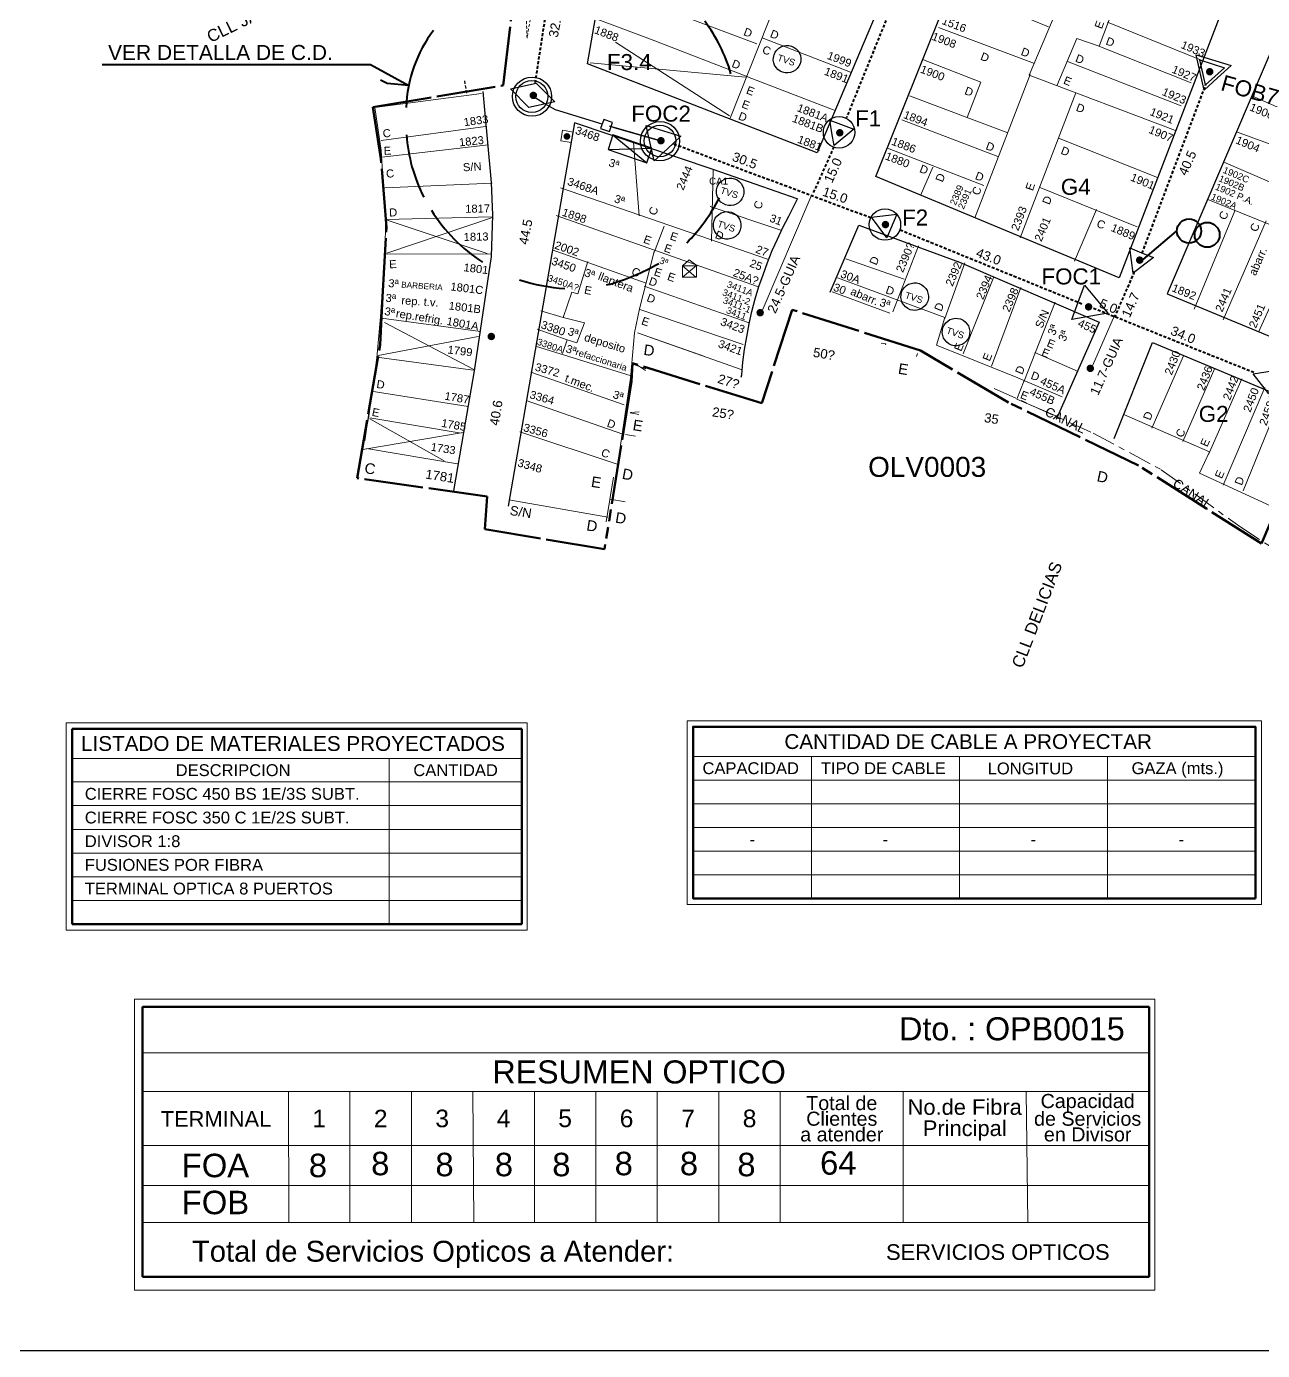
# Model space of a CAD drawing. Header units: millimetres. Extents: x -3867 to 635, y 1041 to 3666.
# Drawn here: x -1383.4 to -1173.7, y 1046 to 1270.7 of the extents above; entities that cross this region are included whole.
import ezdxf
from ezdxf.enums import TextEntityAlignment as Align

# ---------------------------------------------------------------- set-up
doc = ezdxf.new("R2010")
doc.units = ezdxf.units.MM
for name, pattern in [('TLSIGC_002', [0.8, 0.5, -0.3]), ('TLSIGC_004', [7, 4, -1, 1, -1]), ('TLSIGC_007', [28, 10, -1, 10, -1, 2, -1, 2, -1])]:
    doc.linetypes.add(name, pattern=pattern)
for name, color, linetype, lineweight in [('APUNTADOR  DE DATOS EXISTENTE', 82, 'Continuous', 20), ('CABLE EXISTENTE AEREO SECUNDARIO', 82, 'TLSIGC_002', 40), ('CABLE EXISTENTE SUBTERRANEO PRINCIPAL', 82, 'Continuous', 40), ('CAJA DE DISTRIBUCION EXISTENTE', 92, 'Continuous', 30), ('CAJA DE EMPALMES EXISTENTE PRINCIPAL', 82, 'Continuous', 30), ('CAJA DE EMPALMES EXISTENTE SECUNDARIO', 82, 'Continuous', 30), ('CASETA TELEFONICA LADATEL', 82, 'Continuous', 15), ('CLASIFICACION TIPO COMERCIAL TERCERA', 5, 'Continuous', 9), ('CLASIFICACION TIPO RESIDENCIAL C', 156, 'Continuous', 9), ('CLASIFICACION TIPO RESIDENCIAL D', 5, 'Continuous', 9), ('CLASIFICACION TIPO RESIDENCIAL E', 156, 'Continuous', 9), ('DATOS DE CARATULA', 160, 'Continuous', 5), ('DETALLES DE EDIFICIOS', 160, 'Continuous', 5), ('DISTRITO', 42, 'TLSIGC_007', 60), ('GAZAS EXISTENTES', 92, 'Continuous', 50), ('GRANDES BALDIOS', 132, 'Continuous', 15), ('GUIAS EXISTENTES SECUNDARIA', 82, 'Continuous', 20), ('LOTIFICACION 2003', 252, 'Continuous', 15), ('LOTIFICACION 2003 NO DEFINIDA', 252, 'TLSIGC_002', 15), ('MARCO DE CONSTRUCCION', 7, 'Continuous', 5), ('MARCOS CONSTRUCCION', 7, 'Continuous', 30), ('MEDIDAS ENTRE POSTES', 82, 'Continuous', 5), ('NOMBRE DE CALLES', 92, 'TLSIGC_017', 5), ('NUMEROS OFICIALES', 3, 'Continuous', 5), ('PLANIMETRIA 2003', 251, 'Continuous', 30), ('PLANIMETRIA 2003 NO DEFINIDA', 12, 'TLSIGC_002', 30), ('POSTES EXISTENTES SECUNDARIOS', 82, 'Continuous', 30), ('POZOS TRADICIONALES EXISTENTES', 132, 'Continuous', 30), ('RIOS', 161, 'TLSIGC_004', 20), ('SUBIDAS EXISTENTES SECUNDARIAS', 82, 'Continuous', 30), ('TERMINAL EXISTENTE EN POSTE', 82, 'Continuous', 30)]:
    doc.layers.add(name, color=color, linetype=linetype, lineweight=lineweight)
doc.layers.add('CABLE PROYECTADO SUBTERRANEO', color=1, linetype='Continuous')
doc.styles.get("Standard").update_dxf_attribs({"font": 'arial.ttf'})
doc.linetypes.add('TLSIGC_017', pattern='A,0.5,["=",Standard,S=1.6,R=0,X=-0.2,Y=-0.8],0.5', length=1)

# ---------------------------------------------------------------- blocks, each defined once
blk = doc.blocks.new('GAZA')
at = {"layer": 'GAZAS EXISTENTES', "lineweight": 40, "ltscale": 8}
blk.add_lwpolyline([(-1606.92, 1765.49), (-1601.26, 1770.35)], dxfattribs=at)
for centre, radius in [((-1599.13, 1770.35), 2.06), ((-1596.06, 1769.7), 2.11)]:
    blk.add_circle(centre, radius, dxfattribs=at)

msp = doc.modelspace()

# ---------------------------------------------------------------- hatches: boundary and pattern name
at = {"layer": 'CASETA TELEFONICA LADATEL'}
h = msp.add_hatch(color=256, dxfattribs=at)
edge = h.paths.add_edge_path()
edge.add_arc((-1291.72, 1252.04), 0.57, 0, 360)
at = {"layer": 'POSTES EXISTENTES SECUNDARIOS'}
h = msp.add_hatch(color=256, dxfattribs=at)
edge = h.paths.add_edge_path()
edge.add_arc((-1182.65, 1263.02), 0.638, 0, 360)
h = msp.add_hatch(color=256, dxfattribs=at)
edge = h.paths.add_edge_path()
edge.add_arc((-1297.42, 1259), 0.638, 0, 360)
h = msp.add_hatch(color=256, dxfattribs=at)
edge = h.paths.add_edge_path()
edge.add_arc((-1275.77, 1251.31), 0.638, 0, 360)
h = msp.add_hatch(color=256, dxfattribs=at)
edge = h.paths.add_edge_path()
edge.add_arc((-1245.42, 1252.66), 0.638, 0, 360)
h = msp.add_hatch(color=256, dxfattribs=at)
edge = h.paths.add_edge_path()
edge.add_arc((-1237.67, 1237.08), 0.638, 0, 360)
h = msp.add_hatch(color=256, dxfattribs=at)
edge = h.paths.add_edge_path()
edge.add_arc((-1194.53, 1231.05), 0.638, 0, 360)
h = msp.add_hatch(color=256, dxfattribs=at)
edge = h.paths.add_edge_path()
edge.add_arc((-1258.93, 1222.13), 0.638, 0, 360)
h = msp.add_hatch(color=256, dxfattribs=at)
edge = h.paths.add_edge_path()
edge.add_arc((-1203.2, 1223.12), 0.638, 0, 360)
h = msp.add_hatch(color=256, dxfattribs=at)
edge = h.paths.add_edge_path()
edge.add_arc((-1304.55, 1218.09), 0.638, 0, 360)
h = msp.add_hatch(color=256, dxfattribs=at)
edge = h.paths.add_edge_path()
edge.add_arc((-1202.91, 1212.68), 0.638, 0, 360)

# ---------------------------------------------------------------- linework, layer by layer
at = {"layer": 'CABLE EXISTENTE AEREO SECUNDARIO'}
for p, q in [((-1229.78, 1291), (-1244.3, 1255.2)), ((-1297.1, 1261.16), (-1293.17, 1286.38)), ((-1194.09, 1232.23), (-1183.29, 1260.94)), ((-1240.13, 1238.2), (-1273.57, 1250.7)), ((-1246.43, 1250.25), (-1249.92, 1242.48)), ((-1235.19, 1236.18), (-1204.12, 1223.57)), ((-1195.44, 1229.09), (-1198.82, 1221.32)), ((-1175.17, 1211.97), (-1202.75, 1223.01))]:
    msp.add_line(p, q, dxfattribs=at)
at = {"layer": 'CABLE EXISTENTE SUBTERRANEO PRINCIPAL'}
msp.add_lwpolyline([(-1370.58, 1264.26), (-1325.04, 1264.26), (-1318.57, 1260.7), (-1322.23, 1261), (-1323.33, 1261.6)], dxfattribs=at)
for centre, radius, start, end in [((-1295.96, 1256.16), 23.05, 143, 178), ((-1290.19, 1255.14), 27.35, 16, 37), ((-1291.49, 1254.25), 27.52, 184, 207), ((-1295.7, 1257.5), 33.84, 316, 332), ((-1290.54, 1254.63), 28.52, 212, 237), ((-1294.45, 1262.19), 36.6, 285, 300), ((-1289.81, 1258.32), 32.19, 252, 266)]:
    msp.add_arc(centre, radius, start, end, dxfattribs=at)
at = {"layer": 'CAJA DE DISTRIBUCION EXISTENTE'}
for p, q in [((-1283.9, 1252.27), (-1278.17, 1247.58)), ((-1284.74, 1249.81), (-1277.33, 1250.04))]:
    msp.add_line(p, q, dxfattribs=at)
msp.add_lwpolyline([(-1284.75, 1249.81), (-1278.16, 1247.57), (-1277.32, 1250.05), (-1283.92, 1252.29), (-1284.75, 1249.81)], dxfattribs=at)
at = {"layer": 'CAJA DE EMPALMES EXISTENTE PRINCIPAL'}
msp.add_circle((-1297.67, 1258.81), 2.7, dxfattribs=at)
at = {"layer": 'CAJA DE EMPALMES EXISTENTE SECUNDARIO'}
for centre, radius in [((-1297.64, 1258.79), 3.33), ((-1275.92, 1251.24), 3.33), ((-1275.93, 1251.27), 2.67), ((-1245.54, 1252.73), 2.67), ((-1237.76, 1237.08), 2.67)]:
    msp.add_circle(centre, radius, dxfattribs=at)
at = {"layer": 'CASETA TELEFONICA LADATEL'}
msp.add_lwpolyline([(-1290.99, 1251), (-1290.68, 1252.78), (-1292.46, 1253.09), (-1292.77, 1251.31), (-1290.99, 1251)], dxfattribs=at)
at = {"layer": 'DISTRITO'}
msp.add_lwpolyline([(-1170.75, 1190.26), (-1173.86, 1182.94), (-1194.73, 1196.22), (-1216.81, 1206.91), (-1231.71, 1215.71), (-1253.52, 1222.63), (-1258.66, 1206.79), (-1280.61, 1213.55), (-1280.74, 1210.44), (-1285.35, 1182), (-1305.67, 1185.38), (-1305.26, 1190.93), (-1327.34, 1194.05), (-1323.41, 1216.67), (-1323.01, 1224.8), (-1322.33, 1236.58), (-1323.27, 1248.23), (-1324.63, 1257.03), (-1302.55, 1260.69), (-1299.16, 1288.46)], dxfattribs=at)
at = {"layer": 'GRANDES BALDIOS'}
for p, q in [((-1264.12, 1255.54), (-1283.48, 1268.04)), ((-1287.76, 1264.55), (-1261.42, 1262.07)), ((-1322.29, 1232.24), (-1304.37, 1238.27)), ((-1305.27, 1232.15), (-1322.2, 1237.82)), ((-1307.52, 1212.51), (-1322.65, 1220.44)), ((-1323.74, 1214.85), (-1306.8, 1218.1)), ((-1278.39, 1212.32), (-1279.77, 1213.24)), ((-1280.94, 1205.18), (-1279.47, 1205.33)), ((-1312.54, 1196.99), (-1325.18, 1204.14)), ((-1326.36, 1198.93), (-1309.32, 1201.8))]:
    msp.add_line(p, q, dxfattribs=at)
at = {"layer": 'GUIAS EXISTENTES SECUNDARIA'}
for p, q in [((-1250.26, 1241.92), (-1258.6, 1222.43)), ((-1198.82, 1221.66), (-1202.54, 1213.1))]:
    msp.add_line(p, q, dxfattribs=at)
at = {"layer": 'LOTIFICACION 2003'}
for p, q in [((-1244.51, 1304.34), (-1264.03, 1255.14)), ((-1213.28, 1262.42), (-1202.86, 1287.15)), ((-1285.95, 1277.71), (-1259.47, 1267.77)), ((-1210.02, 1270.63), (-1226.38, 1277.38)), ((-1212.37, 1264.4), (-1228.68, 1270.54)), ((-1199.99, 1271.41), (-1184.23, 1265.01)), ((-1258.57, 1268.79), (-1243.6, 1262.94)), ((-1201.49, 1267.36), (-1185.81, 1261.13)), ((-1206.77, 1264.77), (-1187.51, 1257.22)), ((-1261.07, 1262.14), (-1246.38, 1256.5)), ((-1222.51, 1238.21), (-1213.14, 1262.55)), ((-1188.47, 1253.06), (-1213.28, 1262.42)), ((-1324.3, 1256.96), (-1306.19, 1259.3)), ((-1233.59, 1258.92), (-1216.92, 1252.66)), ((-1214.84, 1234.81), (-1205.34, 1259.44)), ((-1159.4, 1251.75), (-1175.52, 1258.93)), ((-1323.24, 1251.36), (-1305.54, 1253.71)), ((-1218.61, 1248.63), (-1234.91, 1254.84)), ((-1191.53, 1245.09), (-1208.32, 1251.75)), ((-1161.35, 1246.68), (-1178.09, 1252.8)), ((-1323.12, 1248.5), (-1305.05, 1250.59)), ((-1279.48, 1238.57), (-1280.43, 1251.04)), ((-1220.95, 1243.69), (-1237.34, 1250.02)), ((-1163.69, 1240.56), (-1180.25, 1247.65)), ((-1267.21, 1234.28), (-1266.92, 1246.45)), ((-1229.61, 1246.82), (-1231.7, 1242.01)), ((-1322.59, 1243.3), (-1304.43, 1244.13)), ((-1257.53, 1231.15), (-1292.79, 1243.3)), ((-1194.96, 1236.72), (-1211.58, 1243.43)), ((-1255.45, 1236.14), (-1267.42, 1240.17)), ((-1182.95, 1241.35), (-1115.53, 1213.89)), ((-1322.47, 1237.95), (-1304.52, 1238.4)), ((-1259.21, 1226.51), (-1293.57, 1238.61)), ((-1201.86, 1239.64), (-1205.58, 1230.86)), ((-1178.39, 1239.4), (-1185.3, 1222.73)), ((-1276.91, 1232.36), (-1275.22, 1236.79)), ((-1180.34, 1220.91), (-1173.06, 1237.7)), ((-1236.44, 1222.29), (-1232.08, 1233.5)), ((-1167.07, 1234.97), (-1174.37, 1218.8)), ((-1322.47, 1232.09), (-1304.52, 1232.05)), ((-1278.29, 1227.16), (-1294.22, 1232.77)), ((-1244.37, 1231.26), (-1234.48, 1227.81)), ((-1227.59, 1221.17), (-1224.2, 1230.61)), ((-1224.47, 1215.13), (-1219.26, 1228.2)), ((-1260.78, 1220.39), (-1278.61, 1226.64)), ((-1246.72, 1225.68), (-1236.95, 1222.03)), ((-1219.66, 1213.04), (-1214.7, 1226.38)), ((-1292.35, 1221.3), (-1296.13, 1222.46)), ((-1261.82, 1216.75), (-1279.33, 1222.68)), ((-1214.18, 1210.37), (-1208.85, 1223.91)), ((-1323.16, 1221.22), (-1306.4, 1218.94)), ((-1291.69, 1217.53), (-1296.78, 1219.35)), ((-1268.32, 1214.68), (-1279.77, 1218.7)), ((-1261.96, 1212.44), (-1277.53, 1217.91)), ((-1280.8, 1211.43), (-1297.03, 1216.43)), ((-1324, 1214.56), (-1307.65, 1212.37)), ((-1278.35, 1212.59), (-1280.56, 1213.37)), ((-1232.42, 1214.69), (-1232.26, 1215.19)), ((-1212.33, 1215.35), (-1204.99, 1212.17)), ((-1192.45, 1202.54), (-1187.11, 1214.79)), ((-1297.87, 1212.06), (-1281.99, 1206.47)), ((-1187.21, 1200.25), (-1181.78, 1212.71)), ((-1324.56, 1210.69), (-1326.04, 1200.36)), ((-1324.94, 1208.8), (-1308.48, 1206.23)), ((-1182.84, 1198.07), (-1177.22, 1210.89)), ((-1180.38, 1192.89), (-1173.32, 1209.46)), ((-1298.65, 1207.24), (-1282.24, 1201.51)), ((-1170.47, 1207.89), (-1176.97, 1191.89)), ((-1309.67, 1201.68), (-1325.16, 1204.28)), ((-1279.54, 1204.88), (-1280.98, 1205.13)), ((-1299.69, 1201.91), (-1282.87, 1196.34)), ((-1280.11, 1201.19), (-1281.77, 1201.47)), ((-1310.26, 1196.47), (-1325.75, 1199.07)), ((-1285.08, 1186.66), (-1283.8, 1194.22)), ((-1301.56, 1190.36), (-1284.79, 1187.41)), ((-1281.82, 1190.04), (-1284.39, 1190.47))]:
    msp.add_line(p, q, dxfattribs=at)
for points in [[(-1208.58, 1260.6), (-1205.21, 1268.67), (-1201.43, 1267.37), (-1195.06, 1284.15)], [(-1261.04, 1262.17), (-1277.56, 1268.54), (-1286.94, 1272.06)], [(-1231.23, 1265.03), (-1221.48, 1261.25), (-1223.81, 1255.27)], [(-1326.1, 1200.38), (-1325.35, 1204.57), (-1324, 1214.45), (-1323.37, 1221.43), (-1322.59, 1232.23), (-1322.47, 1238.21), (-1322.86, 1243.3), (-1323.24, 1249.67), (-1324.3, 1256.96)], [(-1283.4, 1194.32), (-1280.95, 1211.03), (-1280.27, 1218.73), (-1279.43, 1222.78), (-1276.91, 1232.49)], [(-1292.48, 1215.19), (-1291.69, 1217.53), (-1290.02, 1217), (-1288.71, 1220.39), (-1292.35, 1221.3), (-1290.91, 1225.59), (-1289.88, 1225.33), (-1288.19, 1230.81)], [(-1272.19, 1228.17), (-1269.71, 1228.17), (-1269.71, 1230.12), (-1272.12, 1228.17), (-1272.12, 1230.06), (-1269.64, 1230.06), (-1270.95, 1231.1), (-1272.12, 1230.06), (-1269.84, 1228.17)], [(-1245.8, 1228.02), (-1227.59, 1221.3), (-1229.02, 1216.62), (-1215.22, 1211.1), (-1207.67, 1207.84)], [(-1237.64, 1216.68), (-1237.6, 1216.82), (-1238.38, 1216.96)], [(-1208.38, 1204.43), (-1215.36, 1207.47), (-1214.13, 1210.62)], [(-1164.47, 1188.12), (-1170.98, 1190.46), (-1171.62, 1189.03), (-1184.38, 1194.88), (-1182.69, 1198.53), (-1197.13, 1204.78)]]:
    msp.add_lwpolyline(points, dxfattribs=at)
at = {"layer": 'LOTIFICACION 2003 NO DEFINIDA'}
msp.add_lwpolyline([(-1299.73, 1295.34), (-1293.41, 1298.71), (-1298.49, 1268.71), (-1298.74, 1275.32), (-1300.02, 1283.2), (-1300.11, 1283.64)], dxfattribs=at)
at = {"layer": 'MARCO DE CONSTRUCCION', "color": 7, "linetype": 'Continuous', "lineweight": 5}
for p, q in [((-1376.71, 1152.54), (-1306.39, 1152.54)), ((-1376.71, 1152.54), (-1298.45, 1152.54)), ((-1376.71, 1117.38), (-1376.71, 1152.54)), ((-1298.45, 1152.54), (-1298.45, 1117.38)), ((-1375.7, 1151.54), (-1305.39, 1151.54)), ((-1270.32, 1151.87), (-1174.89, 1151.87)), ((-1375.7, 1146.51), (-1299.38, 1146.51)), ((-1270.32, 1146.85), (-1174.89, 1146.85)), ((-1250.23, 1146.85), (-1250.23, 1122.74)), ((-1225.11, 1146.85), (-1225.11, 1122.74)), ((-1200, 1146.85), (-1200, 1122.74)), ((-1375.7, 1142.5), (-1305.39, 1142.5)), ((-1375.7, 1142.5), (-1305.39, 1142.5)), ((-1375.7, 1142.5), (-1299.38, 1142.5)), ((-1270.32, 1142.83), (-1174.89, 1142.83)), ((-1270.32, 1142.83), (-1174.89, 1142.83)), ((-1375.7, 1138.48), (-1305.39, 1138.48)), ((-1375.7, 1138.48), (-1305.39, 1138.48)), ((-1375.7, 1138.48), (-1299.38, 1138.48)), ((-1270.32, 1138.81), (-1174.89, 1138.81)), ((-1270.32, 1134.79), (-1174.89, 1134.79)), ((-1375.7, 1134.46), (-1299.38, 1134.46)), ((-1375.7, 1130.44), (-1299.38, 1130.44)), ((-1270.32, 1130.77), (-1174.89, 1130.77)), ((-1375.7, 1126.42), (-1299.38, 1126.42)), ((-1270.32, 1126.76), (-1174.89, 1126.76)), ((-1270.32, 1126.76), (-1174.89, 1126.76)), ((-1375.7, 1122.41), (-1299.38, 1122.41)), ((-1270.32, 1122.74), (-1174.89, 1122.74)), ((-1298.45, 1117.38), (-1376.71, 1117.38)), ((-1365.08, 1105.67), (-1191.96, 1105.67)), ((-1365.08, 1056.29), (-1365.08, 1105.67)), ((-1191.96, 1105.67), (-1191.96, 1056.29)), ((-1191.96, 1056.29), (-1365.08, 1056.29))]:
    msp.add_line(p, q, dxfattribs=at)
at = {"layer": 'MARCO DE CONSTRUCCION', "color": 7, "linetype": 'Continuous', "lineweight": 50}
for p, q in [((-1375.7, 1151.54), (-1299.38, 1151.54)), ((-1375.7, 1118.39), (-1375.7, 1151.54)), ((-1299.38, 1151.54), (-1299.38, 1118.39)), ((-1375.7, 1118.39), (-1299.38, 1118.39)), ((-1192.93, 1104.34), (-1363.75, 1104.34)), ((-1363.75, 1104.34), (-1363.75, 1058.52)), ((-1192.93, 1058.52), (-1192.93, 1104.34)), ((-1363.75, 1058.52), (-1192.93, 1058.52))]:
    msp.add_line(p, q, dxfattribs=at)
at = {"layer": 'MARCO DE CONSTRUCCION', "color": 0, "linetype": 'Continuous', "lineweight": 5}
msp.add_line((-1321.88, 1146.51), (-1321.88, 1118.39), dxfattribs=at)
at = {"layer": 'MARCO DE CONSTRUCCION', "color": 7, "linetype": 'Continuous'}
for p, q in [((-1363.75, 1096.52), (-1192.93, 1096.52)), ((-1363.75, 1090), (-1192.93, 1090)), ((-1338.89, 1067.76), (-1338.97, 1090)), ((-1328.54, 1067.76), (-1328.54, 1090)), ((-1318.11, 1067.76), (-1318.11, 1090)), ((-1307.5, 1067.76), (-1307.68, 1090)), ((-1297.24, 1067.76), (-1297.24, 1090)), ((-1286.81, 1067.76), (-1286.81, 1090)), ((-1276.38, 1067.76), (-1276.38, 1090)), ((-1265.95, 1067.76), (-1265.95, 1090)), ((-1255.52, 1067.76), (-1255.52, 1090)), ((-1234.65, 1067.76), (-1234.65, 1090)), ((-1213.49, 1067.76), (-1213.79, 1090)), ((-1363.75, 1080.82), (-1192.93, 1080.82)), ((-1363.75, 1074.03), (-1192.93, 1074.03)), ((-1363.75, 1067.76), (-1192.93, 1067.76))]:
    msp.add_line(p, q, dxfattribs=at)
at = {"layer": 'MARCO DE CONSTRUCCION', "color": 7, "linetype": 'Continuous', "lineweight": 30}
msp.add_lwpolyline([(-1659.53, 1308.49), (-1681.1, 1308.49), (-1681.1, 1046.03), (-1659.53, 1046.03), (-1659.53, 1308.49), (-1659.53, 1046.03), (-859.6, 1046.03), (-859.6, 1570.96), (-1670.32, 1570.96), (-1670.32, 1308.49)], dxfattribs=at)
at = {"layer": 'MARCO DE CONSTRUCCION', "color": 7, "linetype": 'Continuous', "lineweight": 5}
msp.add_lwpolyline([(-1173.88, 1152.87), (-1173.88, 1121.69), (-1271.32, 1121.69), (-1271.32, 1152.87)], close=True, dxfattribs=at)
at = {"layer": 'MARCO DE CONSTRUCCION', "color": 7, "linetype": 'Continuous', "lineweight": 50}
msp.add_lwpolyline([(-1174.89, 1122.74), (-1270.32, 1122.74), (-1270.32, 1151.87), (-1174.89, 1151.87)], close=True, dxfattribs=at)
at = {"layer": 'MARCOS CONSTRUCCION'}
for centre in [(-1254.37, 1265.14), (-1264.03, 1242.65), (-1264.53, 1236.95), (-1232.71, 1224.85), (-1225.7, 1218.85)]:
    msp.add_ellipse(centre, major_axis=(2.21, -0.76), ratio=1, dxfattribs=at)
at = {"layer": 'PLANIMETRIA 2003'}
msp.add_line((-1262.13, 1211.18), (-1262.06, 1211.59), dxfattribs=at)
for points in [[(-1288.23, 1264.38), (-1278.98, 1317.69), (-1228.63, 1298.09), (-1249.25, 1249.25), (-1288.23, 1264.38)], [(-1179.05, 1277.39), (-1198.03, 1228.05), (-1239.29, 1245.21), (-1219.8, 1293.95), (-1179.05, 1277.39)], [(-1169.25, 1273.55), (-1189.85, 1225.34), (-1122.57, 1197.48), (-1101.87, 1245.38), (-1169.25, 1273.55)], [(-1310.92, 1191.88), (-1309.24, 1201.8), (-1307.4, 1212.29), (-1304.52, 1231.65), (-1304.29, 1238.68), (-1304.52, 1244.22), (-1305.91, 1259.66)], [(-1252.63, 1241.47), (-1266.92, 1246.45), (-1290.41, 1254.37), (-1301.7, 1189.32)], [(-1262.06, 1211.59), (-1261.85, 1213.74), (-1261.57, 1215.9), (-1261.22, 1218.06), (-1260.81, 1220.22), (-1260.32, 1222.31), (-1259.76, 1224.47), (-1259.13, 1226.56), (-1258.44, 1228.57), (-1257.67, 1230.66), (-1256.91, 1232.68), (-1256, 1234.63), (-1255.1, 1236.58), (-1254.05, 1238.53), (-1252.52, 1241.58)], [(-1247.04, 1225.6), (-1242.17, 1236.99), (-1225.08, 1230.68), (-1201.43, 1220.52), (-1208.71, 1203.99)], [(-1198.85, 1200.79), (-1192.34, 1217.07), (-1127.07, 1189.82), (-1119.14, 1186.55), (-1113.64, 1184.73), (-1111, 1184.53)]]:
    msp.add_lwpolyline(points, dxfattribs=at)
at = {"layer": 'PLANIMETRIA 2003 NO DEFINIDA'}
msp.add_line((-1309.11, 1261.45), (-1308.75, 1259.29), dxfattribs=at)
at = {"layer": 'POZOS TRADICIONALES EXISTENTES'}
msp.add_lwpolyline([(-1286, 1253.41), (-1284.49, 1252.88), (-1283.96, 1254.4), (-1285.47, 1254.93), (-1286, 1253.41)], dxfattribs=at)
at = {"layer": 'RIOS'}
msp.add_lwpolyline([(-1219.22, 1209.28), (-1202.45, 1201.71), (-1190.87, 1195.48), (-1177.54, 1185.83), (-1171.71, 1182.01)], dxfattribs=at)
at = {"layer": 'SUBIDAS EXISTENTES SECUNDARIAS'}
for p, q in [((-1275.82, 1251.27), (-1284.49, 1253.77)), ((-1283.93, 1253.63), (-1275.82, 1251.27))]:
    msp.add_line(p, q, dxfattribs=at)
msp.add_lwpolyline([(-1285.74, 1254.11), (-1293.65, 1256.54), (-1295.59, 1257.65), (-1297.26, 1258.69)], dxfattribs=at)
at = {"layer": 'TERMINAL EXISTENTE EN POSTE'}
for points in [[(-1183.59, 1259.87), (-1184.93, 1265.9), (-1179.03, 1264.06), (-1181.31, 1261.96), (-1183.59, 1259.87)], [(-1180.16, 1263.7), (-1183.37, 1260.79), (-1184.3, 1265.03), (-1182.22, 1264.37), (-1180.16, 1263.7)], [(-1293.8, 1257.88), (-1298.17, 1256.93), (-1301.3, 1260.13), (-1296.92, 1261.09), (-1293.79, 1257.88), (-1293.8, 1257.88)], [(-1276.94, 1247.88), (-1278.28, 1253.91), (-1272.39, 1252.06), (-1274.67, 1249.96), (-1276.94, 1247.88)], [(-1247.09, 1254.8), (-1243.04, 1253.25), (-1246.4, 1250.51), (-1246.75, 1252.66), (-1247.09, 1254.8)], [(-1240.06, 1238.31), (-1235.75, 1238.83), (-1237.44, 1234.84), (-1238.75, 1236.57), (-1240.06, 1238.31)], [(-1192.2, 1231.48), (-1195.64, 1228.84), (-1196.22, 1233.13), (-1194.2, 1232.31), (-1192.2, 1231.48)], [(-1203.9, 1226.79), (-1199.96, 1222.03), (-1206.05, 1220.99), (-1204.97, 1223.9), (-1203.9, 1226.79)], [(-1172.59, 1208.38), (-1175.28, 1211.78), (-1170.99, 1212.42), (-1171.79, 1210.39), (-1172.59, 1208.38)]]:
    msp.add_lwpolyline(points, dxfattribs=at)

# ---------------------------------------------------------------- block references
at = {"layer": 'GAZAS EXISTENTES', "lineweight": 40, "ltscale": 8}
msp.add_blockref('GAZA', (412.98, -534.36), dxfattribs=at)

# ---------------------------------------------------------------- texts
at = {"layer": 'APUNTADOR  DE DATOS EXISTENTE', "color": 1, "linetype": 'Continuous'}
for s, height, p in [('FOA', 3.984, (-1351.36, 1077.43)), ('8', 3.98, (-1323.39, 1077.76)), ('8', 3.98, (-1312.49, 1077.59)), ('8', 3.98, (-1302.41, 1077.59)), ('8', 3.98, (-1292.66, 1077.59)), ('8', 3.98, (-1282.08, 1077.76)), ('8', 3.98, (-1271.01, 1077.76)), ('8', 3.98, (-1261.26, 1077.59)), ('64', 3.984, (-1245.67, 1077.86)), ('FOB', 3.984, (-1351.36, 1071.15))]:
    msp.add_text(s, height=height, dxfattribs=at).set_placement(p, align=Align.MIDDLE)
at = {"layer": 'APUNTADOR  DE DATOS EXISTENTE', "color": 3, "linetype": 'Continuous'}
msp.add_text('8', height=3.98, dxfattribs=at).set_placement((-1333.97, 1077.43), align=Align.MIDDLE)
at = {"layer": 'CABLE EXISTENTE SUBTERRANEO PRINCIPAL'}
msp.add_text('VER DETALLA DE C.D.', height=2.5456, dxfattribs=at).set_placement((-1369.58, 1265.01))
at = {"layer": 'CABLE PROYECTADO SUBTERRANEO', "color": 1, "linetype": 'Continuous', "lineweight": 60}
for s, p in [('LISTADO DE MATERIALES PROYECTADOS', (-1374.17, 1150.28)), ('CANTIDAD DE CABLE A PROYECTAR', (-1254.82, 1150.61))]:
    msp.add_text(s, height=2.5112, dxfattribs=at).set_placement(p, align=Align.TOP_LEFT)
at = {"layer": 'CLASIFICACION TIPO COMERCIAL TERCERA'}
for height, rotation, p in [(1.358, 342, (-1284.75, 1247.03)), (1.358, 342, (-1283.82, 1240.91)), (1.131, 340, (-1276.15, 1230.55)), (1.358, 342, (-1288.88, 1228.36)), (1.358, 354, (-1322.09, 1226.5)), (1.358, 354, (-1322.55, 1224.01)), (1.358, 341, (-1238.79, 1223.34)), (1.358, 350, (-1322.77, 1221.76)), (1.358, 68, (-1208.95, 1218.16)), (1.358, 342, (-1291.69, 1218.39)), (1.358, 68, (-1207.16, 1217.15)), (1.358, 342, (-1292.03, 1215.46)), (1.358, 342, (-1284.05, 1207.69))]:
    msp.add_text('3ª', height=height, rotation=rotation, dxfattribs=at).set_placement(p)
at = {"layer": 'CLASIFICACION TIPO RESIDENCIAL C'}
for height, rotation, p in [(1.36, 339, (-1258.71, 1266.24)), (1.36, 7, (-1322.89, 1251.82)), (1.36, 7, (-1322.33, 1244.99)), (1.36, 70, (-1221.79, 1241.92)), (1.36, 70, (-1258.85, 1239.54)), (1.36, 72, (-1276.61, 1238.53)), (1.36, 68, (-1179.92, 1237.75)), (1.36, 339, (-1201.97, 1236.74)), (1.36, 68, (-1174.63, 1235.72)), (1.36, 338, (-1280.9, 1228.64)), (1.36, 68, (-1187.23, 1200.83)), (1.36, 338, (-1286.06, 1197.9)), (1.81, 351, (-1326.17, 1194.92))]:
    msp.add_text('C', height=height, rotation=rotation, dxfattribs=at).set_placement(p)
at = {"layer": 'CLASIFICACION TIPO RESIDENCIAL D'}
for height, rotation, p in [(1.36, 339, (-1261.87, 1269.27)), (1.36, 339, (-1257.37, 1268.93)), (1.36, 339, (-1200.4, 1267.69)), (1.36, 339, (-1263.88, 1263.87)), (1.36, 339, (-1221.67, 1265.1)), (1.36, 339, (-1214.81, 1265.9)), (1.36, 339, (-1205.57, 1264.77)), (1.36, 339, (-1224.37, 1259.26)), (1.36, 339, (-1262.76, 1254.98)), (1.36, 339, (-1205.46, 1256.44)), (1.36, 339, (-1220.77, 1249.91)), (1.36, 339, (-1208.04, 1249.13)), (1.36, 339, (-1232.01, 1246.03)), (1.36, 69, (-1227.97, 1244.17)), (1.36, 339, (-1222.58, 1244.84)), (1.36, 69, (-1209.85, 1240.34)), (1.36, 3, (-1321.86, 1238.43)), (1.36, 340, (-1266.7, 1234.83)), (1.36, 67, (-1239.21, 1230.07)), (1.36, 340, (-1277.96, 1226.95)), (1.36, 340, (-1237.76, 1225.48)), (1.36, 340, (-1278.3, 1224.13)), (1.36, 67, (-1228.2, 1222.22)), (1.81, 352, (-1278.8, 1214.98)), (1.36, 67, (-1214.47, 1211.52)), (1.36, 339, (-1213.13, 1210.96)), (1.36, 351, (-1324.11, 1209.38)), (1.36, 69, (-1192.74, 1203.76)), (1.36, 340, (-1285.05, 1202.85)), (1.81, 349, (-1282.48, 1193.97)), (1.81, 348, (-1201.91, 1193.56)), (1.36, 69, (-1177.21, 1192.71)), (1.81, 351, (-1288.5, 1185.21)), (1.81, 351, (-1283.61, 1186.52))]:
    msp.add_text('D', height=height, rotation=rotation, dxfattribs=at).set_placement(p)
at = {"layer": 'CLASIFICACION TIPO RESIDENCIAL E'}
for height, rotation, p in [(1.36, 70, (-1200.96, 1270.17)), (1.36, 339, (-1261.42, 1259.37)), (1.36, 337, (-1207.6, 1261.06)), (1.36, 339, (-1262.2, 1257.01)), (1.36, 3, (-1322.77, 1248.9)), (1.36, 71, (-1212.67, 1242.7)), (1.36, 341, (-1274.36, 1234.6)), (1.36, 341, (-1278.86, 1234.04)), (1.36, 341, (-1275.37, 1232.57)), (1.36, 3, (-1321.86, 1229.65)), (1.36, 341, (-1277.07, 1228.53)), (1.36, 341, (-1274.81, 1227.73)), (1.36, 349, (-1288.88, 1225.38)), (1.36, 341, (-1279.2, 1220.19)), (1.36, 68, (-1224.82, 1215.46)), (1.36, 338, (-1211.32, 1214.9)), (1.36, 338, (-1210.42, 1216.47)), (1.81, 351, (-1235.62, 1211.79)), (1.36, 68, (-1219.99, 1213.77)), (1.36, 338, (-1214.92, 1207.69)), (1.36, 349, (-1324.9, 1204.65)), (1.81, 351, (-1280.65, 1202.22)), (1.36, 67, (-1183.06, 1199.25)), (1.36, 67, (-1180.59, 1193.85)), (1.81, 351, (-1287.72, 1192.6))]:
    msp.add_text('E', height=height, rotation=rotation, dxfattribs=at).set_placement(p)
at = {"layer": 'DATOS DE CARATULA'}
msp.add_text('CA1', height=1.188, dxfattribs=at).set_placement((-1267.6, 1243.87))
at = {"layer": 'DETALLES DE EDIFICIOS'}
for s, height, rotation, p in [('abarr.', 1.358, 66.5438, (-1174.84, 1228.3)), ('llantera', 1.358, 339, (-1286.56, 1227.79)), ('BARBERIA', 0.998, 356, (-1319.87, 1226.41)), ('rep. t.v.', 1.358, 356, (-1319.85, 1223.57)), ('abarr.', 1.358, 337, (-1243.74, 1225.25)), ('rep.refrig.', 1.3576, 351, (-1320.82, 1221.38)), ('deposito', 1.358, 343, (-1288.9, 1217.39)), ('refaccionaria', 1.1314, 342, (-1290.34, 1214.99)), ('t.mec.', 1.358, 339, (-1292.19, 1210.49))]:
    msp.add_text(s, height=height, rotation=rotation, dxfattribs=at).set_placement(p)
at = {"layer": 'DISTRITO'}
msp.add_text('OLV0003', height=3.394, dxfattribs=at).set_placement((-1240.61, 1194.27))
at = {"layer": 'DISTRITO', "linetype": 'Continuous', "lineweight": 20}
msp.add_text('Dto. : OPB0015', height=3.9119, dxfattribs=at).set_placement((-1197.07, 1100.62), align=Align.MIDDLE_RIGHT)
at = {"layer": 'MARCO DE CONSTRUCCION', "color": 0}
for s, p in [('CAPACIDAD', (-1268.72, 1145.84)), ('TIPO DE CABLE', (-1248.63, 1145.84)), ('LONGITUD', (-1220.33, 1145.8)), ('GAZA (mts.)', (-1195.91, 1145.84)), ('DESCRIPCION', (-1358.11, 1145.51)), ('CANTIDAD', (-1317.78, 1145.51)), ('CIERRE FOSC 450 BS 1E/3S SUBT.', (-1373.53, 1141.49)), ('CIERRE FOSC 350 C 1E/2S SUBT.', (-1373.53, 1137.47)), ('DIVISOR 1:8', (-1373.53, 1133.46)), ('FUSIONES POR FIBRA', (-1373.53, 1129.44)), ('TERMINAL OPTICA 8 PUERTOS', (-1373.53, 1125.42))]:
    msp.add_text(s, height=2.009, dxfattribs=at).set_placement(p, align=Align.TOP_LEFT)
for p in [(-1260.27, 1132.78), (-1237.67, 1132.78), (-1212.56, 1132.78), (-1187.45, 1132.78)]:
    msp.add_text('-', height=2.01, dxfattribs=at).set_placement(p, align=Align.MIDDLE)
at = {"layer": 'MARCO DE CONSTRUCCION', "color": 7, "linetype": 'Continuous'}
msp.add_text('RESUMEN OPTICO', height=3.9119, dxfattribs=at).set_placement((-1304.36, 1093.3), align=Align.MIDDLE_LEFT)
for s, height, p in [('Capacidad', 2.391, (-1203.36, 1088.07)), ('Total de', 2.391, (-1245.08, 1088.07)), ('No.de Fibra', 2.6562, (-1224.22, 1087.4)), ('TERMINAL', 2.656, (-1351.27, 1085.32)), ('Clientes', 2.391, (-1245.08, 1085.41)), ('Principal', 2.656, (-1224.22, 1083.42)), ('de Servicios', 2.3906, (-1203.36, 1085.41)), ('a atender', 2.391, (-1245.08, 1082.75)), ('en Divisor', 2.391, (-1203.36, 1082.75)), ('Total de Servicios Opticos a Atender:', 3.5484, (-1314.44, 1062.43)), ('SERVICIOS OPTICOS', 2.6562, (-1218.6, 1062.73))]:
    msp.add_text(s, height=height, dxfattribs=at).set_placement(p, align=Align.MIDDLE)
at = {"layer": 'MARCO DE CONSTRUCCION'}
for s, p in [('1', (-1333.76, 1085.41)), ('2', (-1323.32, 1085.41)), ('3', (-1312.89, 1085.41)), ('4', (-1302.46, 1085.41)), ('5', (-1292.03, 1085.41)), ('6', (-1281.6, 1085.41)), ('7', (-1271.16, 1085.41)), ('8', (-1260.73, 1085.41))]:
    msp.add_text(s, height=2.99, dxfattribs=at).set_placement(p, align=Align.MIDDLE)
at = {"layer": 'MARCOS CONSTRUCCION'}
for p in [(-1256.13, 1264.92), (-1265.79, 1242.42), (-1266.29, 1236.73), (-1234.47, 1224.63), (-1227.46, 1218.63)]:
    msp.add_text('TVS', height=1.131, rotation=342, dxfattribs=at).set_placement(p)
at = {"layer": 'MEDIDAS ENTRE POSTES'}
for s, rotation, p in [('32.7', 79, (-1293.29, 1268.72)), ('30.5', 339.3549, (-1263.83, 1247.98)), ('40.5', 66, (-1186.59, 1245.25)), ('15.0', 66, (-1246.72, 1244)), ('15.0', 341, (-1248.5, 1242.03)), ('44.5', 79, (-1298.36, 1233.58)), ('24.5-GUIA', 66, (-1256.34, 1221.87)), ('43.0', 339, (-1222.46, 1231.69)), ('5.0', 337, (-1201.55, 1223.12)), ('14.7', 66, (-1196.22, 1221.16)), ('34.0', 337, (-1189.44, 1218.48)), ('11.7-GUIA', 66, (-1201.58, 1207.96)), ('40.6', 81, (-1303.3, 1202.88))]:
    msp.add_text(s, height=1.584, rotation=rotation, dxfattribs=at).set_placement(p)
at = {"layer": 'NOMBRE DE CALLES'}
for s, rotation, p in [('CLL JARDINES DE LAS HIGUERAS', 26, (-1352.19, 1267.88)), ('CLL DELICIAS', 69, (-1214.42, 1161.66))]:
    msp.add_text(s, height=2.0364, rotation=rotation, dxfattribs=at).set_placement(p)
at = {"layer": 'NUMEROS OFICIALES'}
for s, height, rotation, p in [('1516', 1.358, 339, (-1228.22, 1271.16)), ('1888', 1.358, 339, (-1287.2, 1269.59)), ('1908', 1.358, 339, (-1229.92, 1268.48)), ('1933', 1.358, 337, (-1187.66, 1267.09)), ('1999', 1.358, 339, (-1247.69, 1265.24)), ('1891', 1.358, 339, (-1248.19, 1262.56)), ('1900', 1.358, 339, (-1231.89, 1262.92)), ('1927', 1.358, 337, (-1189.2, 1262.92)), ('1923', 1.358, 337, (-1190.87, 1259.12)), ('1881A', 1.358, 339, (-1252.8, 1256.37)), ('1894', 1.358, 339, (-1234.75, 1255.2)), ('1921', 1.358, 338, (-1192.94, 1255.72)), ('1906', 1.358, 337, (-1176.01, 1256.51)), ('1833', 1.358, 8, (-1309.14, 1253.76)), ('3468', 1.358, 341, (-1290.44, 1252.52)), ('1881B', 1.358, 339, (-1253.62, 1254.58)), ('1907', 1.358, 337, (-1193.12, 1252.69)), ('1823', 1.358, 6, (-1309.96, 1250.34)), ('1881', 1.358, 339, (-1252.72, 1251.02)), ('1886', 1.358, 339, (-1236.77, 1250.68)), ('1904', 1.358, 337, (-1178.38, 1250.92)), ('1880', 1.358, 339, (-1237.84, 1248.18)), ('S/N', 1.358, 4, (-1309.32, 1246.11)), ('2444', 1.358, 67, (-1271.97, 1242.79)), ('3468A', 1.358, 341, (-1291.77, 1243.85)), ('1901', 1.358, 337, (-1196.22, 1244.61)), ('1902B', 1.131, 337, (-1181.24, 1244.49)), ('1902C', 1.131, 337, (-1180.52, 1245.91)), ('2389', 1.131, 67, (-1225.75, 1240.26)), ('2391', 1.131, 67, (-1224.39, 1239.59)), ('1902 P.A.', 1.131, 337, (-1181.82, 1243.07)), ('1817', 1.358, 1, (-1308.97, 1239.08)), ('2393', 1.358, 69, (-1215.13, 1235.92)), ('1902A', 1.131, 337, (-1182.55, 1241.4)), ('1898', 1.358, 341, (-1292.67, 1238.63)), ('31', 1.358, 339, (-1257.47, 1237.65)), ('2401', 1.358, 67, (-1211.21, 1234.08)), ('1813', 1.358, 1, (-1309.23, 1234.31)), ('1889', 1.358, 337, (-1199.54, 1236.05)), ('2002', 1.358, 341, (-1293.93, 1233.04)), ('27', 1.358, 339, (-1259.83, 1232.36)), ('2390?', 1.358, 67, (-1234.71, 1228.83)), ('3450', 1.358, 341, (-1294.47, 1230.34)), ('1801', 1.358, 353, (-1309.32, 1229.18)), ('25A?', 1.358, 339, (-1263.66, 1228.4)), ('25', 1.358, 339, (-1260.85, 1229.99)), ('30A', 1.358, 339, (-1245.43, 1228.18)), ('2392', 1.358, 67, (-1226.29, 1226.5)), ('1801C', 1.358, 353, (-1311.55, 1225.93)), ('3450A?', 1.131, 341, (-1295.09, 1227.55)), ('3411A', 1.131, 339, (-1264.68, 1226.5)), ('30', 1.358, 339, (-1246.66, 1225.93)), ('2394', 1.358, 67, (-1221.11, 1224.24)), ('1892', 1.358, 338, (-1189.2, 1225.82)), ('3411-2', 1.131, 339, (-1265.47, 1225.14)), ('3411-1', 1.131, 339, (-1265.36, 1223.79)), ('2441', 1.358, 67, (-1180.52, 1222.13)), ('1801B', 1.358, 353, (-1311.84, 1222.68)), ('3411', 1.131, 339, (-1264.8, 1222.11)), ('S/N', 1.358, 67, (-1211.08, 1219.36)), ('2451', 1.358, 67, (-1174.82, 1219.39)), ('1801A', 1.358, 350, (-1312.22, 1220.07)), ('3380', 1.358, 341, (-1296.26, 1219.54)), ('3423', 1.358, 339, (-1265.8, 1220.08)), ('455', 1.358, 336, (-1205.16, 1219.86)), ('3380A', 1.131, 341, (-1296.9, 1216.74)), ('1799', 1.358, 353, (-1312.03, 1215.22)), ('3421', 1.358, 340, (-1266.19, 1216.31)), ('50?', 1.584, 351, (-1250.04, 1214.65)), ('2430', 1.358, 69, (-1189.09, 1211.43)), ('3372', 1.358, 344, (-1297.25, 1212.34)), ('27?', 1.584, 342, (-1266.29, 1210.27)), ('455A', 1.358, 336, (-1211.55, 1210.06)), ('2436', 1.358, 69, (-1183.62, 1208.81)), ('2442', 1.358, 69, (-1179.21, 1207.15)), ('3364', 1.358, 344, (-1298.15, 1207.65)), ('455B', 1.358, 336, (-1213.34, 1208.26)), ('2450', 1.358, 69, (-1175.76, 1205.12)), ('1787', 1.358, 350, (-1312.57, 1207.39)), ('2458A', 1.358, 70, (-1173.02, 1202.86)), ('25?', 1.584, 351, (-1267.17, 1204.56)), ('35', 1.584, 351, (-1221.01, 1203.58)), ('CANAL', 1.584, 334, (-1210.78, 1204.8)), ('1785', 1.358, 350, (-1313.11, 1202.78)), ('3356', 1.358, 344, (-1299.23, 1202.07)), ('1733', 1.358, 351, (-1314.9, 1198.73)), ('1781', 1.584, 351, (-1315.82, 1194)), ('3348', 1.358, 344, (-1300.21, 1196.08)), ('CANAL', 1.584, 326, (-1189.07, 1192.79)), ('S/N', 1.584, 351, (-1301.49, 1187.83))]:
    msp.add_text(s, height=height, rotation=rotation, dxfattribs=at).set_placement(p)
at = {"layer": 'NUMEROS OFICIALES', "lineweight": 40, "ltscale": 8, "insert": (-1217.91, 1222.65), "char_height": 1.358, "width": 1.616, "attachment_point": 1, "rotation": 67}
msp.add_mtext('2398', dxfattribs=at)
at = {"layer": 'TERMINAL EXISTENTE EN POSTE'}
for s, p in [('F3.4', (-1284.93, 1263.3)), ('FOC2', (-1280.8, 1254.55)), ('F1', (-1242.82, 1253.74)), ('G4', (-1207.91, 1242.13)), ('F2', (-1234.85, 1236.92)), ('G2', (-1184.51, 1203.6))]:
    msp.add_text(s, height=2.715, dxfattribs=at).set_placement(p)
msp.add_text('FOB7', height=2.715, rotation=344.0546, dxfattribs=at).set_placement((-1180.95, 1259.93))
at = {"layer": 'TERMINAL EXISTENTE EN POSTE', "lineweight": 40, "ltscale": 8, "insert": (-1211.2, 1229.64), "char_height": 2.715, "width": 9.4201, "attachment_point": 1}
msp.add_mtext('FOC1', dxfattribs=at)

doc.saveas('drawing.dxf')
